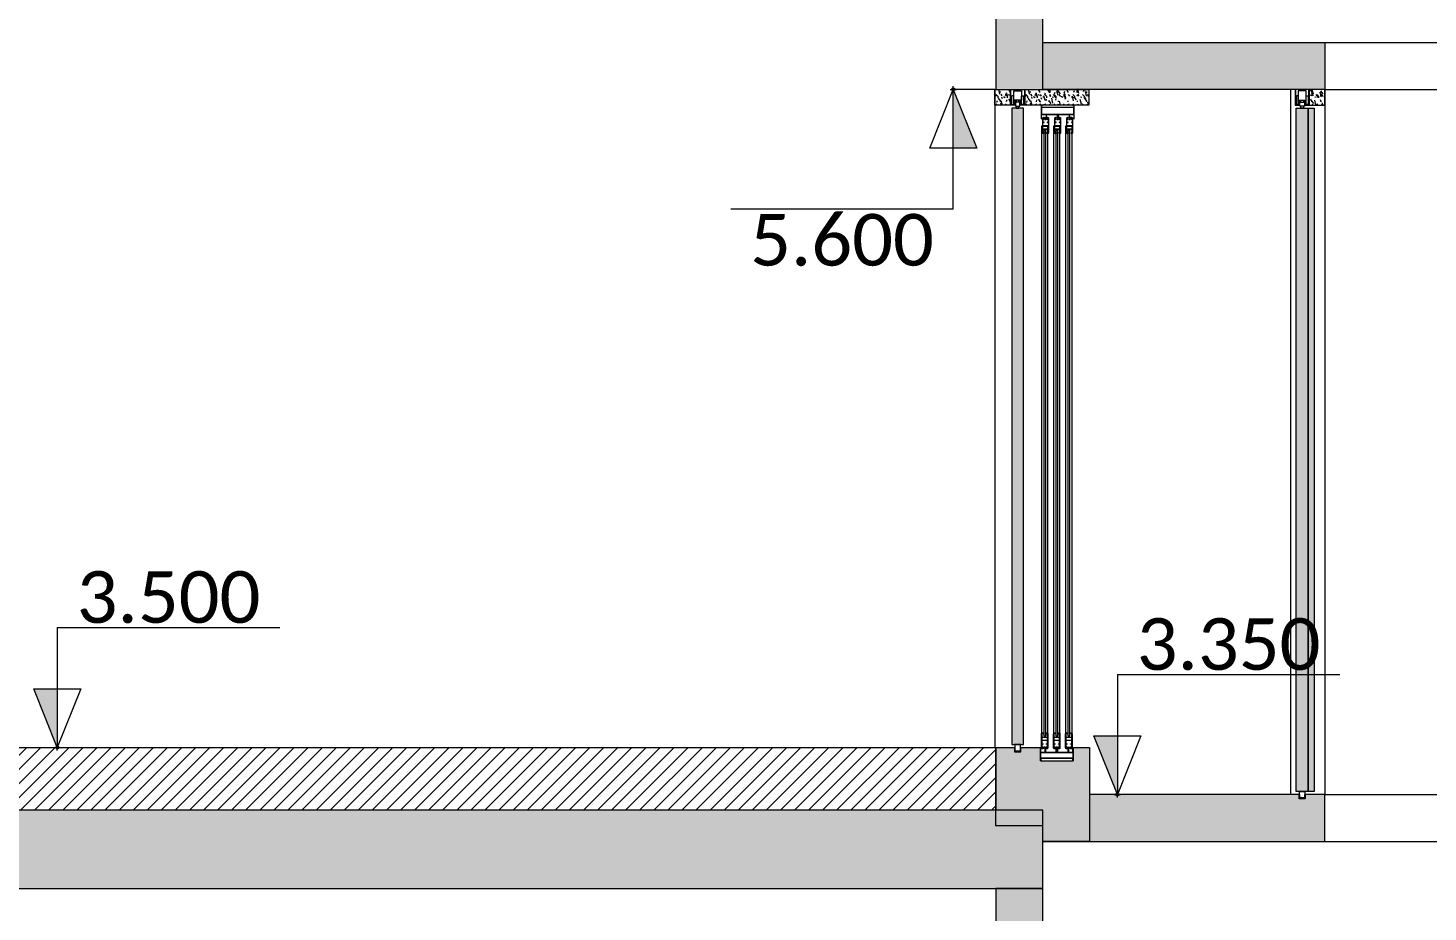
# Model space of a CAD drawing. Header units: metres. Extents: x -197 to 1099, y -24 to 14.
# Drawn here: x 133.778 to 138.246, y 2.975 to 5.796 of the extents above; entities that cross this region are included whole.
import ezdxf
from ezdxf.enums import TextEntityAlignment as Align

# ---------------------------------------------------------------- set-up
doc = ezdxf.new("R2010")
doc.units = ezdxf.units.M
doc.header["$LTSCALE"] = 0.001
doc.header["$PDMODE"] = 34
doc.header["$PDSIZE"] = 0.01
doc.linetypes.add('HIDDENX2', pattern=[19.05, 12.7, -6.35])
doc.layers.get('0').update_dxf_attribs({"lineweight": 13, "true_color": 0x000000})
for name, color, linetype, lineweight, true_color in [('Jach-Anotaciones-CalidaddeLínea  0.13', 7, 'Continuous', 13, 0x000000), ('Jach-Anotaciones-CalidaddeLínea 0.05', 7, 'Continuous', 5, 0x000000), ('Jach-Anotaciones-CalidaddeLínea 0.09', 7, 'Continuous', 9, 0x000000), ('Jach-Anotaciones-Hatch-Lum100%', 7, 'Continuous', 13, 0x000000), ('Jach-Anotaciones-Hatch-Lum50%', 9, 'Continuous', 13, 0x808080), ('Jach-Anotaciones-LineasDetalle0.09mm', 7, 'Continuous', 15, 0x000000), ('Jach-Anotaciones-LineasDetalle0.15mm', 7, 'Continuous', 15, 0x000000), ('Jach-Anotaciones-LineasDetalle0.18mm', 7, 'Continuous', 18, 0x000000), ('JACH-Anotaciones-Textos-Lum75% @ 0.075', 7, 'Continuous', 13, 0x404040), ('JACH-Arq-Lineas-Proyeccion Niveles cortes', 9, 'HIDDENX2', 13, 0x808080)]:
    doc.layers.add(name, color=color, linetype=linetype, lineweight=lineweight, true_color=true_color)
doc.styles.add('02a-Calibri-JACH(1.8mm)', font='calibri.ttf', dxfattribs={"height": 2.2})
pattern_1 = [(0, (169.421, 45.032), (0, 6.985), [5.08, -1.905]), (90, (169.421, 45.032), (-6.985, 4e-16), [5.08, -1.905])]

# ---------------------------------------------------------------- blocks, each defined once
blk = doc.blocks.new('*U680')
at = {"lineweight": 0, "ltscale": 100}
h = blk.add_hatch(dxfattribs=at)
h.set_pattern_fill('ANGLE', color=256)
h.set_pattern_definition(pattern_1)
h.paths.add_polyline_path([(0, 2.5), (0, 0), (1, 2.5)])
h = blk.add_hatch(color=256, dxfattribs=at)
h.dxf.hatch_style = 1
h.paths.add_polyline_path([(0, 2.5), (0, 0), (1, 2.5)])
for points in [[(0, 5.099), (-9.466, 5.099)], [(0, 5.099), (0, 1.25)]]:
    blk.add_lwpolyline(points, dxfattribs=at)
for points in [[(0, 0), (1, 2.5), (-1, 2.5)], [(0, 2.5), (0, 0), (1, 2.5)]]:
    blk.add_lwpolyline(points, close=True, dxfattribs=at)
blk.add_point((0, 0), dxfattribs=at)
at = {"lineweight": 0, "ltscale": 100, "style": '02a-Calibri-JACH(1.8mm)'}
blk.add_attdef('ALT', text='', height=2.2, dxfattribs=at).set_placement((-4.733, 6.401), align=Align.MIDDLE_CENTER)
blk = doc.blocks.new('*U565')
at = {"lineweight": 0, "ltscale": 100}
h = blk.add_hatch(dxfattribs=at)
h.set_pattern_fill('ANGLE', color=256)
h.set_pattern_definition(pattern_1)
h.paths.add_polyline_path([(0, 2.5), (0, 0), (1, 2.5)])
h = blk.add_hatch(color=256, dxfattribs=at)
h.dxf.hatch_style = 1
h.paths.add_polyline_path([(0, 2.5), (0, 0), (1, 2.5)])
for points in [[(0, 5.099), (-9.466, 5.099)], [(0, 5.099), (0, 1.25)]]:
    blk.add_lwpolyline(points, dxfattribs=at)
for points in [[(0, 0), (1, 2.5), (-1, 2.5)], [(0, 2.5), (0, 0), (1, 2.5)]]:
    blk.add_lwpolyline(points, close=True, dxfattribs=at)
blk.add_point((0, 0), dxfattribs=at)
at = {"lineweight": 0, "ltscale": 100, "style": '02a-Calibri-JACH(1.8mm)'}
blk.add_attdef('ALT', text='', height=2.2, dxfattribs=at).set_placement((-4.733, 6.401), align=Align.MIDDLE_CENTER)
blk = doc.blocks.new('*U574')
at = {"lineweight": 0, "ltscale": 100}
h = blk.add_hatch(dxfattribs=at)
h.set_pattern_fill('ANGLE', color=256)
h.set_pattern_definition(pattern_1)
h.paths.add_polyline_path([(0, 2.5), (0, 0), (1, 2.5)])
h = blk.add_hatch(color=256, dxfattribs=at)
h.dxf.hatch_style = 1
h.paths.add_polyline_path([(0, 2.5), (0, 0), (1, 2.5)])
for points in [[(0, 5.099), (-9.466, 5.099)], [(0, 5.099), (0, 1.25)]]:
    blk.add_lwpolyline(points, dxfattribs=at)
for points in [[(0, 0), (1, 2.5), (-1, 2.5)], [(0, 2.5), (0, 0), (1, 2.5)]]:
    blk.add_lwpolyline(points, close=True, dxfattribs=at)
blk.add_point((0, 0), dxfattribs=at)
at = {"lineweight": 0, "ltscale": 100, "style": '02a-Calibri-JACH(1.8mm)'}
blk.add_attdef('ALT', text='', height=2.2, dxfattribs=at).set_placement((-4.733, 6.401), align=Align.MIDDLE_CENTER)

msp = doc.modelspace()

# ---------------------------------------------------------------- hatches: boundary and pattern name
at = {"layer": 'Jach-Anotaciones-Hatch-Lum100%', "ltscale": 100}
h = msp.add_hatch(color=256, dxfattribs=at)
h.dxf.hatch_style = 1
h.paths.add_polyline_path([(136.86665, 6.45245), (136.86665, 5.6), (137.01665, 5.6), (137.01665, 6.41404)])
h = msp.add_hatch(color=256, dxfattribs=at)
h.dxf.hatch_style = 1
h.paths.add_polyline_path([(137.91665, 5.6), (137.01665, 5.6), (137.01665, 5.75), (137.91665, 5.75)])
h = msp.add_hatch(color=256, dxfattribs=at)
h.dxf.hatch_style = 1
h.paths.add_polyline_path([(136.86665, 3.5), (136.92615, 3.5), (136.92615, 3.486), (136.94615, 3.486), (136.94615, 3.5), (137.00865, 3.5), (137.00865, 3.45766), (137.11365, 3.45766), (137.11365, 3.5), (137.16565, 3.5), (137.16565, 3.35), (137.16565, 3.2), (137.01665, 3.2), (137.01665, 3.25), (136.86665, 3.25)])
h = msp.add_hatch(color=256, dxfattribs=at)
h.dxf.hatch_style = 1
h.paths.add_polyline_path([(137.16565, 3.35), (137.16565, 3.2), (137.91665, 3.2), (137.91665, 3.35), (137.85414, 3.35), (137.85414, 3.336), (137.83414, 3.336), (137.83414, 3.35)])
h = msp.add_hatch(color=256, dxfattribs=at)
h.dxf.hatch_style = 1
h.paths.add_polyline_path([(129.86665, 3.05), (137.01665, 3.05), (137.01665, 3.3), (129.86665, 3.3)])
h = msp.add_hatch(color=256, dxfattribs=at)
h.dxf.hatch_style = 1
h.paths.add_polyline_path([(137.01665, 3.05), (136.86665, 3.05), (136.86665, 2.45), (137.01665, 2.45)])
at = {"layer": 'Jach-Anotaciones-Hatch-Lum50%', "ltscale": 100}
h = msp.add_hatch(dxfattribs=at)
h.set_pattern_fill('PATRON00011', color=256, scale=0.03, pattern_type=2)
h.set_pattern_definition([(333.4349, (126.151811, 66.086254), (-0.0299999747, 0.0300000393), [0.00402492, -0.06305712]), (284.5742, (126.1554109, 66.0844541), (-0.20999978675, 0.8100000662596), [0.01549872, -1.53437226]), (252.4744, (126.1593109, 66.0994541), (-0.15000024805, -0.47999990738), [0.00597747, -0.5917683]), (315, (126.15751, 66.093754), (0.030000009, -7e-18), [0.00763674, -0.03478965]), (270, (126.16291, 66.088354), (0.03, -0.03), [0.0057, -0.0243]), (309.0939, (126.1629109, 66.0826541), (0.27000024094, -0.329999817302), [0.01236933, -0.60609654]), (270, (126.17071, 66.073054), (0.03, -0.03), [0.0036, -0.0264]), (287.5256, (126.1707109, 66.0994541), (-0.15000024805, 0.47999990738), [0.00597747, -0.5917683]), (303.6901, (126.172511, 66.093754), (-0.03000004, 0.0599999867), [0.00648999, -0.10167654]), (339.7751, (126.1761109, 66.0883541), (0.32999991793, -0.120000250068), [0.00607455, -0.60137916])])
h.paths.add_polyline_path([(136.86365, 5.6), (136.91365, 5.6), (136.91365, 5.55), (136.86365, 5.55)])
h = msp.add_hatch(dxfattribs=at)
h.set_pattern_fill('PATRON00011', color=256, scale=0.03, pattern_type=2)
h.set_pattern_definition([(333.4349, (126.24681, 66.086254), (-0.0299999747, 0.0300000393), [0.00402492, -0.06305712]), (284.5742, (126.2504104, 66.084454), (-0.20999978675, 0.8100000662596), [0.01549872, -1.53437226]), (252.4744, (126.2543104, 66.099454), (-0.15000024805, -0.47999990738), [0.00597747, -0.5917683]), (315, (126.25251, 66.093754), (0.030000009, -7e-18), [0.00763674, -0.03478965]), (270, (126.25791, 66.088354), (0.03, -0.03), [0.0057, -0.0243]), (309.0939, (126.2579104, 66.082654), (0.27000024094, -0.329999817302), [0.01236933, -0.60609654]), (270, (126.26571, 66.073054), (0.03, -0.03), [0.0036, -0.0264]), (287.5256, (126.2657104, 66.099454), (-0.15000024805, 0.47999990738), [0.00597747, -0.5917683]), (303.6901, (126.26751, 66.093754), (-0.03000004, 0.0599999867), [0.00648999, -0.10167654]), (339.7751, (126.2711104, 66.088354), (0.32999991793, -0.120000250068), [0.00607455, -0.60137916])])
h.paths.add_polyline_path([(136.95865, 5.6), (137.16365, 5.6), (137.16365, 5.55), (136.95865, 5.55)])
h = msp.add_hatch(dxfattribs=at)
h.set_pattern_fill('PATRON00011', color=256, scale=0.03, pattern_type=2)
h.set_pattern_definition([(333.4349, (126.904811, 66.086254), (-0.0299999747, 0.0300000393), [0.00402492, -0.06305712]), (284.5742, (126.9084109, 66.0844541), (-0.20999978675, 0.8100000662596), [0.01549872, -1.53437226]), (252.4744, (126.9123109, 66.0994541), (-0.15000024805, -0.47999990738), [0.00597747, -0.5917683]), (315, (126.91051, 66.093754), (0.030000009, -7e-18), [0.00763674, -0.03478965]), (270, (126.91591, 66.088354), (0.03, -0.03), [0.0057, -0.0243]), (309.0939, (126.9159109, 66.0826541), (0.27000024094, -0.329999817302), [0.01236933, -0.60609654]), (270, (126.92371, 66.073054), (0.03, -0.03), [0.0036, -0.0264]), (287.5256, (126.9237109, 66.0994541), (-0.15000024805, 0.47999990738), [0.00597747, -0.5917683]), (303.6901, (126.925511, 66.093754), (-0.03000004, 0.0599999867), [0.00648999, -0.10167654]), (339.7751, (126.9291109, 66.0883541), (0.32999991793, -0.120000250068), [0.00607455, -0.60137916])])
h.paths.add_polyline_path([(137.91665, 5.6), (137.86665, 5.6), (137.86665, 5.55), (137.91665, 5.55)])
for points in [[(136.95515, 5.54), (136.91715, 5.54), (136.91715, 3.51), (136.95515, 3.51)], [(137.82514, 5.54), (137.86314, 5.54), (137.86314, 3.36), (137.82514, 3.36)]]:
    msp.add_hatch(color=256, dxfattribs=at).paths.add_polyline_path(points)
h = msp.add_hatch(dxfattribs=at)
h.set_pattern_fill('WOOD_01', color=256, scale=0.1, angle=90, pattern_type=2)
h.set_pattern_definition([(90, (-313.8652, 0.071), (-0.1, 6e-18), [0.02, -0.08]), (98.9726, (-313.8112015, 0.072), (-0.09999976256, 0.60000000294), [0.0192354, -1.9043029]), (95.7105, (-313.817201, 0.071), (-0.09999855072, 0.90000001738), [0.0200998, -0.9848876]), (74.5779, (-313.8472015, 0.071), (0.299998733882, 1.099999951945), [0.0300832, -2.9782377]), (83.6599, (-313.880201, 0.073), (-2.043e-07, 0.1000000316), [0.0181108, -0.8874276]), (75.0686, (-313.8232015, 0.076), (0.09999983694, 0.39999999916), [0.0155242, -1.5368932]), (78.6901, (-313.881201, 0.041), (-3.71e-08, 0.10000002915), [0.0407922, -0.4691097]), (95.7105, (-313.802201, 0.072), (-0.09999855072, 0.90000001738), [0.0100499, -0.9949375]), (90, (-313.8442, 0.071), (-0.1, 6e-18), [0.01, -0.09]), (90, (-313.8562, 0.051), (-0.1, 6e-18), [0.03, -0.07]), (101.3099, (-313.871201, 0.071), (-0.0999997436, 0.3999999772), [0.010198, -0.4997039]), (92.7263, (-313.8342015, 0.061), (-0.099999601773, 2.000000029497), [0.0210238, -2.0813558]), (82.4054, (-313.8312015, 0.066), (0.099999368355, 0.7999999858), [0.0151327, -1.4981417]), (90, (-313.7932, 0.061), (-0.1, 6e-18), [0.02, -0.08]), (88.8309, (-313.7882015, 0.051), (-7.6802e-08, 0.100000018324), [0.0490102, -4.85201]), (90, (-313.8632, 0.051), (-0.1, 6e-18), [0.01, -0.09]), (90, (-313.8712, 0.061), (-0.1, 6e-18), [0.01, -0.09]), (90, (-313.8802, 0.016), (-0.1, 6e-18), [0.015, -0.085]), (80.5377, (-313.885201, 0.043), (-3.876e-08, 0.1000000077), [0.0304138, -0.5778624]), (90, (-313.8852, 0.011), (-0.1, 6e-18), [0.02, -0.08]), (90, (-313.7952, 0), (-0.1, 6e-18), [0.011, -0.089]), (90, (-313.8002, 0.051), (-0.1, 6e-18), [0.01, -0.09]), (90, (-313.8032, 0), (-0.1, 6e-18), [0.021, -0.079]), (95.4403, (-313.8092015, 0.051), (-0.099999478357, 0.999999970115), [0.021095, -2.0884072]), (90, (-313.8172, 0.052), (-0.1, 6e-18), [0.019, -0.081]), (90, (-313.8192, 0), (-0.1, 6e-18), [0.011, -0.089]), (88.8309, (-313.8352015, 0.012), (-7.6802e-08, 0.100000018324), [0.0490102, -4.85201]), (90, (-313.8442, 0.021), (-0.1, 6e-18), [0.01, -0.09]), (90, (-313.8472, 0.011), (-0.1, 6e-18), [0.01, -0.09]), (90, (-313.8472, 0.051), (-0.1, 6e-18), [0.02, -0.08]), (90, (-313.8492, 0.031), (-0.1, 6e-18), [0.01, -0.09]), (90, (-313.8612, 0.011), (-0.1, 6e-18), [0.02, -0.08]), (109.6538, (-313.8192015, 0.038), (-0.39999945747, 1.10000002521), [0.0148661, -1.4717406]), (101.3099, (-313.847201, 0.021), (-0.0999997436, 0.3999999772), [0.010198, -0.4997039]), (101.3099, (-313.842201, 0.061), (-0.0999997436, 0.3999999772), [0.010198, -0.4997039]), (95.7105, (-313.880201, 0.031), (-0.09999855072, 0.90000001738), [0.0100499, -0.9949375]), (79.6952, (-313.8872015, 0), (0.09999946967, 0.5999999977), [0.0111803, -1.1068535]), (78.6901, (-313.795201, 0.011), (-3.71e-08, 0.10000002915), [0.010198, -0.4997039]), (180, (-313.7932, 0.021), (-1e-17, -0.1), [0, -0.1]), (76.6076, (-313.8492015, 0), (0.3999969533, 1.700000022497), [0.021587, -2.1371154]), (101.3099, (-313.863201, 0.061), (-0.0999997436, 0.3999999772), [0.010198, -0.4997039]), (100.3048, (-313.8002015, 0.061), (-0.09999960443, 0.4999999788), [0.0111803, -1.1068535]), (78.6901, (-313.844201, 0.031), (-3.71e-08, 0.10000002915), [0.010198, -0.4997039]), (78.6901, (-313.849201, 0.041), (-3.71e-08, 0.10000002915), [0.010198, -0.4997039]), (71.5651, (-313.8392, 0), (-1.168e-07, 0.0999999791), [0.0126491, -0.3035786]), (75.9638, (-313.873201, 0.011), (-1.244e-07, 0.0999999606), [0.0412311, -0.3710794]), (73.3008, (-313.8802015, 0.031), (0.1999993732, 0.69999999577), [0.0313209, -1.0127095]), (90, (-313.8852, 0.031), (-0.1, 6e-18), [0.012, -0.088]), (75.9638, (-313.803201, 0.021), (-1.244e-07, 0.0999999606), [0.0412311, -0.3710794]), (75.9638, (-313.810201, 0.011), (-1.244e-07, 0.0999999606), [0.0412311, -0.3710794]), (75.9638, (-313.819201, 0.011), (-1.244e-07, 0.0999999606), [0.0412311, -0.3710794]), (79.6952, (-313.8632015, 0), (0.09999946967, 0.5999999977), [0.0111803, -1.1068535]), (75.9638, (-313.861201, 0.031), (-1.244e-07, 0.0999999606), [0.0206155, -0.391695]), (79.6952, (-313.8312015, 0), (0.09999946967, 0.5999999977), [0.0111803, -1.1068535]), (87.6141, (-313.8242015, 0.052), (-1.2264e-07, 0.099999994592), [0.0240208, -2.3780615]), (79.6952, (-313.8422015, 0.041), (0.09999946967, 0.5999999977), [0.0111803, -1.1068535]), (102.5288, (-313.840201, 0.052), (-0.09999993037, 0.40000004785), [0.0092195, -0.9127349]), (79.5626, (-313.8262015, 0), (0.199998534352, 1.099999968247), [0.0386394, -3.8252955]), (81.8699, (-313.819201, 0.038), (2.418e-08, 0.0999999461), [0.0141421, -0.6929646]), (94.7636, (-313.8292015, 0.011), (-0.09999914496, 1.09999999498), [0.0240832, -1.1800762]), (90, (-313.8312, 0.035), (-0.1, 6e-18), [0.031, -0.069]), (74.7449, (-313.8762015, 0), (0.09999983214, 0.39999997121), [0.0114018, -1.1287736]), (80.5377, (-313.793201, 0.021), (-3.876e-08, 0.1000000077), [0.0304138, -0.5778624]), (70.0169, (-313.8142015, 0), (0.09999993244, 0.29999998804), [0.0117047, -1.1587652]), (90, (-313.8732, 0.081), (-0.1, 6e-18), [0.005, -0.095]), (90, (-313.8292, 0.081), (-0.1, 6e-18), [0.01, -0.09]), (101.3099, (-313.793201, 0.081), (-0.0999997436, 0.3999999772), [0.010198, -0.4997039]), (90, (-313.8032, 0.082), (-0.1, 6e-18), [0.018, -0.082]), (73.3008, (-313.8562015, 0.081), (0.1999993732, 0.69999999577), [0.0104403, -1.0335901]), (78.0207, (-313.8352015, 0.082), (0.400109770803, 1.899999961126), [0.0184007, -3.3550644]), (180, (-313.7932, 0.081), (-1e-17, -0.1), [0, -0.1]), (90, (-313.7952, 0.091), (-0.1, 6e-18), [0.009, -0.091]), (90, (-313.8142, 0.091), (-0.1, 6e-18), [0.009, -0.091]), (90, (-313.8192, 0.091), (-0.1, 6e-18), [0.009, -0.091]), (66.0376, (-313.853201, 0.091), (0.29999866517, 0.70000000274), [0.0098489, -0.9750362]), (78.5163, (-313.8652015, 0.091), (0.1000155470607, 0.499999998387), [0.0091838, -6.5215525]), (71.5651, (-313.8292, 0.091), (-1.168e-07, 0.0999999791), [0.0094868, -0.3067408]), (77.4712, (-313.878201, 0.091), (0.0999999603, 0.50000003204), [0.0092195, -0.9127349])])
h.paths.add_polyline_path([(137.86314, 5.54), (137.88214, 5.54), (137.88214, 3.36), (137.86314, 3.36)])
h = msp.add_hatch(dxfattribs=at)
h.set_pattern_fill('ANSI31', color=256, scale=0.01)
h.set_pattern_definition([(45, (-160.011958, 0), (-0.0224506403, 0.0224506403), [])])
h.paths.add_polyline_path([(130.01665, 3.5), (136.86665, 3.5), (136.86665, 3.3), (130.01665, 3.3)])

# ---------------------------------------------------------------- linework, layer by layer
at = {"ltscale": 100}
msp.add_lwpolyline([(137.91665, 5.6), (137.01665, 5.6), (137.01665, 5.75), (137.91665, 5.75)], close=True, dxfattribs=at)
at = {"layer": 'Jach-Anotaciones-CalidaddeLínea  0.13', "ltscale": 100}
for points in [[(136.86665, 6.45245), (136.86665, 5.6), (137.01665, 5.6), (137.01665, 6.41404)], [(130.01665, 3.5), (136.86665, 3.5), (136.86665, 3.3), (130.01665, 3.3)], [(136.86665, 3.5), (136.92615, 3.5), (136.92615, 3.486), (136.94615, 3.486), (136.94615, 3.5), (137.00865, 3.5), (137.00865, 3.45766), (137.11365, 3.45766), (137.11365, 3.5), (137.16565, 3.5), (137.16565, 3.35), (137.16565, 3.2), (137.01665, 3.2), (137.01665, 3.25), (136.86665, 3.25)], [(137.16565, 3.35), (137.16565, 3.2), (137.91665, 3.2), (137.91665, 3.35), (137.85414, 3.35), (137.85414, 3.336), (137.83414, 3.336), (137.83414, 3.35)], [(129.86665, 3.05), (137.01665, 3.05), (137.01665, 3.3), (129.86665, 3.3)], [(137.01665, 3.05), (136.86665, 3.05), (136.86665, 2.45), (137.01665, 2.45)]]:
    msp.add_lwpolyline(points, close=True, dxfattribs=at)
for points in [[(136.86365, 5.6), (136.86365, 3.5)], [(137.91665, 5.6), (137.91665, 3.35)]]:
    msp.add_lwpolyline(points, dxfattribs=at)
at = {"layer": 'Jach-Anotaciones-CalidaddeLínea 0.05', "ltscale": 100}
msp.add_lwpolyline([(137.86314, 5.54), (137.88214, 5.54), (137.88214, 3.36), (137.86314, 3.36)], close=True, dxfattribs=at)
at = {"layer": 'Jach-Anotaciones-CalidaddeLínea 0.09', "ltscale": 100}
msp.add_lwpolyline([(137.80665, 5.6), (137.80665, 3.35)], dxfattribs=at)
at = {"layer": 'Jach-Anotaciones-Hatch-Lum50%', "ltscale": 100}
for points in [[(137.0329, 5.48256), (137.01258, 5.48256), (137.01258, 3.53334), (137.0329, 3.53334)], [(137.07131, 5.48256), (137.05099, 5.48256), (137.05099, 3.53334), (137.07131, 3.53334)], [(137.10971, 5.48256), (137.08939, 5.48256), (137.08939, 3.53334), (137.10971, 3.53334)]]:
    msp.add_lwpolyline(points, close=True, dxfattribs=at)
at = {"layer": 'Jach-Anotaciones-LineasDetalle0.09mm', "ltscale": 100}
for points in [[(136.86365, 5.6), (136.91365, 5.6), (136.91365, 5.55), (136.86365, 5.55)], [(136.92385, 5.57675), (136.92385, 5.59568), (136.94842, 5.59568), (136.94842, 5.5656), (136.92385, 5.5656)], [(136.95865, 5.6), (137.16365, 5.6), (137.16365, 5.55), (136.95865, 5.55)], [(137.85644, 5.57675), (137.85644, 5.59568), (137.83187, 5.59568), (137.83187, 5.5656), (137.85644, 5.5656)], [(137.91665, 5.6), (137.86665, 5.6), (137.86665, 5.55), (137.91665, 5.55)], [(136.92891, 5.5464), (136.9434, 5.5464), (136.9434, 5.55936), (136.92891, 5.55936)], [(137.82514, 5.54), (137.86314, 5.54), (137.86314, 3.36), (137.82514, 3.36)], [(137.85139, 5.5464), (137.8369, 5.5464), (137.8369, 5.55936), (137.85139, 5.55936)]]:
    msp.add_lwpolyline(points, close=True, dxfattribs=at)
for points in [[(136.92891, 5.56115), (136.92709, 5.56115), (136.92709, 5.55), (136.91365, 5.55), (136.91365, 5.6), (136.95865, 5.6), (136.95864, 5.55), (136.94521, 5.55), (136.94521, 5.56115), (136.9434, 5.56115)], [(136.92891, 5.56212), (136.92891, 5.56212), (136.92612, 5.56212), (136.92612, 5.56212), (136.92612, 5.55097), (136.91462, 5.55097), (136.91462, 5.59903), (136.95767, 5.59903), (136.95766, 5.55097), (136.94618, 5.55097), (136.94618, 5.56212), (136.9434, 5.56212)], [(137.85139, 5.56115), (137.8532, 5.56115), (137.8532, 5.55), (137.86665, 5.55), (137.86665, 5.6), (137.82165, 5.6), (137.82166, 5.55), (137.83508, 5.55), (137.83508, 5.56115), (137.8369, 5.56115)], [(137.85139, 5.56212), (137.85139, 5.56212), (137.85417, 5.56212), (137.85417, 5.56212), (137.85417, 5.55097), (137.86568, 5.55097), (137.86567, 5.59903), (137.82262, 5.59903), (137.82263, 5.55097), (137.83411, 5.55097), (137.83411, 5.56212), (137.8369, 5.56212)], [(136.94053, 5.55936), (136.94053, 5.56558), (136.93177, 5.56558), (136.93177, 5.55936)], [(136.93177, 5.5464), (136.93177, 5.54), (136.94053, 5.54), (136.94053, 5.5464)], [(137.83977, 5.55936), (137.83977, 5.56558), (137.84852, 5.56558), (137.84852, 5.55936)], [(137.84852, 5.5464), (137.84852, 5.54), (137.83977, 5.54), (137.83977, 5.5464)]]:
    msp.add_lwpolyline(points, dxfattribs=at)
for points in [[(136.91967, 5.55167), (136.92106, 5.55167, 0.4142136), (136.92385, 5.55446), (136.92385, 5.57675, 0.4142136), (136.92106, 5.57953), (136.91967, 5.57953, 0.4142136), (136.91689, 5.57675), (136.91689, 5.55446, 0.4142136)], [(136.91967, 5.55167), (136.92106, 5.55167, 0.4142136), (136.92385, 5.55446), (136.92385, 5.57675, 0.4142136), (136.92106, 5.57953), (136.91967, 5.57953, 0.4142136), (136.91689, 5.57675), (136.91689, 5.55446, 0.4142136)], [(136.9526, 5.55167), (136.95121, 5.55167, -0.4142136), (136.94842, 5.55446), (136.94842, 5.57675, -0.4142136), (136.95121, 5.57953), (136.9526, 5.57953, -0.4142136), (136.95539, 5.57675), (136.95539, 5.55446, -0.4142136)], [(137.82769, 5.55167), (137.82908, 5.55167, 0.4142136), (137.83187, 5.55446), (137.83187, 5.57675, 0.4142136), (137.82908, 5.57953), (137.82769, 5.57953, 0.4142136), (137.82491, 5.57675), (137.82491, 5.55446, 0.4142136)], [(137.86062, 5.55167), (137.85923, 5.55167, -0.4142136), (137.85644, 5.55446), (137.85644, 5.57675, -0.4142136), (137.85923, 5.57953), (137.86062, 5.57953, -0.4142136), (137.86341, 5.57675), (137.86341, 5.55446, -0.4142136)], [(137.86062, 5.55167), (137.85923, 5.55167, -0.4142136), (137.85644, 5.55446), (137.85644, 5.57675, -0.4142136), (137.85923, 5.57953), (137.86062, 5.57953, -0.4142136), (137.86341, 5.57675), (137.86341, 5.55446, -0.4142136)]]:
    msp.add_lwpolyline(points, format="xyb", close=True, dxfattribs=at)
at = {"layer": 'Jach-Anotaciones-LineasDetalle0.15mm', "ltscale": 100}
for points in [[(137.06415, 5.54257), (137.0126, 5.54257), (137.0126, 5.54704), (137.01301, 5.54704, 0.2763828), (137.01483, 5.54813, 0.829157), (137.01399, 5.54858, -0.2763828), (137.01301, 5.54799), (137.0126, 5.54799), (137.0126, 5.55), (137.01165, 5.55), (137.01165, 5.5055), (137.0126, 5.5055), (137.0126, 5.52002), (137.02694, 5.52002), (137.02694, 5.5055, -1), (137.02454, 5.5055), (137.02454, 5.51133), (137.02359, 5.51133), (137.02359, 5.5055, 1), (137.0279, 5.5055), (137.0279, 5.52002), (137.06199, 5.52002), (137.06199, 5.5055, 0.4142136), (137.06415, 5.50334, 0.4142136), (137.0663, 5.5055), (137.0663, 5.52002), (137.1004, 5.52002), (137.1004, 5.5055, 1), (137.10471, 5.5055), (137.10471, 5.51133), (137.10375, 5.51133), (137.10375, 5.5055, -1), (137.10135, 5.5055), (137.10135, 5.52002), (137.11569, 5.52002), (137.11569, 5.5055), (137.11665, 5.5055), (137.11665, 5.55), (137.11569, 5.55), (137.11569, 5.54799), (137.11529, 5.54799, -0.2763828), (137.11431, 5.54858, 0.829157), (137.11347, 5.54813, 0.2763828), (137.11529, 5.54704), (137.11569, 5.54704), (137.11569, 5.54257)], [(137.06415, 5.52002), (137.06535, 5.52002), (137.06535, 5.5055, -0.4142136), (137.06415, 5.5043, -0.4142136), (137.06295, 5.5055), (137.06295, 5.52002)], [(137.06115, 3.46509), (137.0096, 3.46509), (137.0096, 3.46062), (137.01001, 3.46062, -0.2763828), (137.01183, 3.45953, -0.829157), (137.01099, 3.45908, 0.2763828), (137.01001, 3.45966), (137.0096, 3.45966), (137.0096, 3.45766), (137.00865, 3.45766), (137.00865, 3.5), (137.0096, 3.5), (137.0096, 3.48479), (137.02394, 3.48479), (137.02394, 3.5, 1), (137.02154, 3.5), (137.02154, 3.49805), (137.02059, 3.49805), (137.02059, 3.5, -1), (137.0249, 3.5), (137.0249, 3.48479), (137.05899, 3.48479), (137.05899, 3.5, -0.4142136), (137.06115, 3.50216, -0.4142136), (137.0633, 3.5), (137.0633, 3.48479), (137.0974, 3.48479), (137.0974, 3.5, -1), (137.10171, 3.5), (137.10171, 3.49805), (137.10075, 3.49805), (137.10075, 3.5, 1), (137.09835, 3.5), (137.09835, 3.48479), (137.11269, 3.48479), (137.11269, 3.5), (137.11365, 3.5), (137.11365, 3.45766), (137.11269, 3.45766), (137.11269, 3.45966), (137.11229, 3.45966, 0.2763828), (137.11131, 3.45908, -0.829157), (137.11047, 3.45953, -0.2763828), (137.11229, 3.46062), (137.11269, 3.46062), (137.11269, 3.46509)], [(137.06115, 3.48479), (137.06235, 3.48479), (137.06235, 3.5, 0.4142136), (137.06115, 3.5012, 0.4142136), (137.05995, 3.5), (137.05995, 3.48479)]]:
    msp.add_lwpolyline(points, format="xyb", close=True, dxfattribs=at)
for points in [[(137.0663, 5.52098), (137.11569, 5.52098), (137.11569, 5.54161), (137.06415, 5.54161), (137.0126, 5.54161), (137.0126, 5.52098)], [(136.92615, 3.509), (136.94615, 3.509), (136.94615, 3.51), (136.92615, 3.51)], [(136.94515, 3.5), (136.94515, 3.487), (136.92715, 3.487), (136.92715, 3.5), (136.92615, 3.5), (136.92615, 3.486), (136.94615, 3.486), (136.94615, 3.5)], [(136.92715, 3.48884), (136.94515, 3.48884), (136.94515, 3.509), (136.92715, 3.509)], [(137.0633, 3.48383), (137.11269, 3.48383), (137.11269, 3.46604), (137.06115, 3.46604), (137.0096, 3.46604), (137.0096, 3.48383)], [(137.85414, 3.359), (137.83414, 3.359), (137.83414, 3.36), (137.85414, 3.36)], [(137.85314, 3.33884), (137.83514, 3.33884), (137.83514, 3.359), (137.85314, 3.359)], [(137.83514, 3.35), (137.83514, 3.337), (137.85314, 3.337), (137.85314, 3.35), (137.85414, 3.35), (137.85414, 3.336), (137.83414, 3.336), (137.83414, 3.35)]]:
    msp.add_lwpolyline(points, close=True, dxfattribs=at)
at = {"layer": 'Jach-Anotaciones-LineasDetalle0.18mm', "ltscale": 100}
msp.add_lwpolyline([(136.95515, 5.54), (136.91715, 5.54), (136.91715, 3.51), (136.95515, 3.51)], close=True, dxfattribs=at)
at = {"layer": 'JACH-Arq-Lineas-Proyeccion Niveles cortes', "ltscale": 100}
for points in [[(137.91665, 5.75), (141.6895, 5.75)], [(136.86365, 5.6), (136.73078, 5.6)], [(137.91665, 5.6), (141.6895, 5.6)], [(137.91665, 3.35), (141.6895, 3.35)], [(137.01665, 3.2), (141.6895, 3.2)]]:
    msp.add_lwpolyline(points, dxfattribs=at)

# ---------------------------------------------------------------- block references
at = {"layer": 'JACH-Anotaciones-Textos-Lum75% @ 0.075', "ltscale": 100}
ref = msp.add_blockref('*U574', (136.73078, 5.6), dxfattribs=dict(at, xscale=-0.075, yscale=0.075, zscale=0.075, rotation=180))
ref.add_attrib('ALT', '5.600', dxfattribs={"layer": '0', "lineweight": 0, "ltscale": 100, "height": 0.165, "style": '02a-Calibri-JACH(1.8mm)'}).set_placement((136.37582, 5.11994), align=Align.MIDDLE_CENTER)
ref = msp.add_blockref('*U565', (133.87189, 3.5), dxfattribs=dict(at, xscale=-0.075, yscale=0.075, zscale=0.075))
ref.add_attrib('ALT', '3.500', dxfattribs={"layer": '0', "lineweight": 0, "ltscale": 100, "height": 0.165, "style": '02a-Calibri-JACH(1.8mm)'}).set_placement((134.22685, 3.98006), align=Align.MIDDLE_CENTER)
ref = msp.add_blockref('*U680', (137.25444, 3.35), dxfattribs=dict(at, xscale=-0.075, yscale=0.075, zscale=0.075))
ref.add_attrib('ALT', '3.350', dxfattribs={"layer": '0', "lineweight": 0, "ltscale": 100, "height": 0.165, "style": '02a-Calibri-JACH(1.8mm)'}).set_placement((137.6094, 3.83006), align=Align.MIDDLE_CENTER)

# ---------------------------------------------------------------- next in the draw order: wipeouts: each hides what was drawn before it
at = {"ltscale": 100}
for points in [[(137.02579, 5.4681), (137.01969, 5.4681), (137.01969, 3.53672), (137.02579, 3.53672)], [(137.0642, 5.4681), (137.0581, 5.4681), (137.0581, 3.53672), (137.0642, 3.53672)], [(137.1026, 5.4681), (137.0965, 5.4681), (137.0965, 3.53672), (137.1026, 3.53672)]]:
    msp.add_wipeout(points, dxfattribs=at).dxf.layer = 'Jach-Anotaciones-Hatch-Lum50%'

# ---------------------------------------------------------------- next in the draw order: linework, layer by layer
at = {"layer": 'Jach-Anotaciones-LineasDetalle0.15mm', "ltscale": 100}
for points in [[(137.0166, 5.48358), (137.0166, 5.4942), (137.02073, 5.4942), (137.02073, 5.49521), (137.0166, 5.49521), (137.0166, 5.50631, -0.3728247), (137.01863, 5.50866), (137.01863, 5.50334), (137.01965, 5.50334), (137.02081, 5.50334), (137.02081, 5.50488, 1), (137.02014, 5.50488), (137.02014, 5.50402), (137.01965, 5.50402), (137.01965, 5.50902), (137.02014, 5.50902), (137.02014, 5.50816, 1), (137.02081, 5.50816), (137.02081, 5.5097), (137.01897, 5.5097), (137.01897, 5.5097, 0.4142136), (137.01558, 5.50631), (137.01558, 5.46228, 0.4142136), (137.01897, 5.45889), (137.02168, 5.45889), (137.02168, 5.46228), (137.02066, 5.46228), (137.02066, 5.45991), (137.01897, 5.45991, -0.4142136), (137.0166, 5.46228), (137.0166, 5.47216), (137.03489, 5.47216), (137.03489, 5.46228, -0.4142136), (137.03252, 5.45991), (137.03082, 5.45991), (137.03082, 5.46228), (137.02981, 5.46228), (137.02981, 5.45889), (137.03252, 5.45889, 0.4142136), (137.0359, 5.46228), (137.0359, 5.50631, 0.4142136), (137.03252, 5.5097), (137.03252, 5.5097), (137.03067, 5.5097), (137.03067, 5.50816, 1), (137.03135, 5.50816), (137.03135, 5.50902), (137.03184, 5.50902), (137.03184, 5.50402), (137.03135, 5.50402), (137.03135, 5.50488, 1), (137.03067, 5.50488), (137.03067, 5.50334), (137.03184, 5.50334), (137.03286, 5.50334), (137.03286, 5.50866, -0.3728247), (137.03489, 5.50631), (137.03489, 5.49521), (137.03075, 5.49521), (137.03075, 5.4942), (137.03489, 5.4942), (137.03489, 5.48358)], [(137.055, 5.48358), (137.055, 5.4942), (137.05914, 5.4942), (137.05914, 5.49521), (137.055, 5.49521), (137.055, 5.50631, -0.3728247), (137.05703, 5.50866), (137.05703, 5.50334), (137.05805, 5.50334), (137.05922, 5.50334), (137.05922, 5.50488, 1), (137.05854, 5.50488), (137.05854, 5.50402), (137.05805, 5.50402), (137.05805, 5.50902), (137.05854, 5.50902), (137.05854, 5.50816, 1), (137.05922, 5.50816), (137.05922, 5.5097), (137.05737, 5.5097), (137.05737, 5.5097, 0.4142136), (137.05399, 5.50631), (137.05399, 5.46228, 0.4142136), (137.05737, 5.45889), (137.06008, 5.45889), (137.06008, 5.46228), (137.05907, 5.46228), (137.05907, 5.45991), (137.05737, 5.45991, -0.4142136), (137.055, 5.46228), (137.055, 5.47216), (137.07329, 5.47216), (137.07329, 5.46228, -0.4142136), (137.07092, 5.45991), (137.06923, 5.45991), (137.06923, 5.46228), (137.06821, 5.46228), (137.06821, 5.45889), (137.07092, 5.45889, 0.4142136), (137.07431, 5.46228), (137.07431, 5.50631, 0.4142136), (137.07092, 5.5097), (137.07092, 5.5097), (137.06908, 5.5097), (137.06908, 5.50816, 1), (137.06975, 5.50816), (137.06975, 5.50902), (137.07024, 5.50902), (137.07024, 5.50402), (137.06975, 5.50402), (137.06975, 5.50488, 1), (137.06908, 5.50488), (137.06908, 5.50334), (137.07024, 5.50334), (137.07126, 5.50334), (137.07126, 5.50866, -0.3728247), (137.07329, 5.50631), (137.07329, 5.49521), (137.06915, 5.49521), (137.06915, 5.4942), (137.07329, 5.4942), (137.07329, 5.48358)], [(137.09341, 5.48358), (137.09341, 5.4942), (137.09754, 5.4942), (137.09754, 5.49521), (137.09341, 5.49521), (137.09341, 5.50631, -0.3728247), (137.09544, 5.50866), (137.09544, 5.50334), (137.09645, 5.50334), (137.09762, 5.50334), (137.09762, 5.50488, 1), (137.09694, 5.50488), (137.09694, 5.50402), (137.09645, 5.50402), (137.09645, 5.50902), (137.09694, 5.50902), (137.09694, 5.50816, 1), (137.09762, 5.50816), (137.09762, 5.5097), (137.09578, 5.5097), (137.09578, 5.5097, 0.4142136), (137.09239, 5.50631), (137.09239, 5.46228, 0.4142136), (137.09578, 5.45889), (137.09849, 5.45889), (137.09849, 5.46228), (137.09747, 5.46228), (137.09747, 5.45991), (137.09578, 5.45991, -0.4142136), (137.09341, 5.46228), (137.09341, 5.47216), (137.1117, 5.47216), (137.1117, 5.46228, -0.4142136), (137.10933, 5.45991), (137.10763, 5.45991), (137.10763, 5.46228), (137.10662, 5.46228), (137.10662, 5.45889), (137.10933, 5.45889, 0.4142136), (137.11271, 5.46228), (137.11271, 5.50631, 0.4142136), (137.10933, 5.5097), (137.10933, 5.5097), (137.10748, 5.5097), (137.10748, 5.50816, 1), (137.10816, 5.50816), (137.10816, 5.50902), (137.10865, 5.50902), (137.10865, 5.50402), (137.10816, 5.50402), (137.10816, 5.50488, 1), (137.10748, 5.50488), (137.10748, 5.50334), (137.10865, 5.50334), (137.10966, 5.50334), (137.10966, 5.50866, -0.3728247), (137.1117, 5.50631), (137.1117, 5.49521), (137.10756, 5.49521), (137.10756, 5.4942), (137.1117, 5.4942), (137.1117, 5.48358)], [(137.0136, 3.52192), (137.0136, 3.5113), (137.01773, 3.5113), (137.01773, 3.51029), (137.0136, 3.51029), (137.0136, 3.49919, 0.3728247), (137.01563, 3.49684), (137.01563, 3.50216), (137.01665, 3.50216), (137.01781, 3.50216), (137.01781, 3.50062, -1), (137.01714, 3.50062), (137.01714, 3.50148), (137.01665, 3.50148), (137.01665, 3.49648), (137.01714, 3.49648), (137.01714, 3.49734, -1), (137.01781, 3.49734), (137.01781, 3.4958), (137.01597, 3.4958), (137.01597, 3.4958, -0.4142136), (137.01258, 3.49919), (137.01258, 3.54322, -0.4142136), (137.01597, 3.54661), (137.01868, 3.54661), (137.01868, 3.54322), (137.01766, 3.54322), (137.01766, 3.54559), (137.01597, 3.54559, 0.4142136), (137.0136, 3.54322), (137.0136, 3.53334), (137.03189, 3.53334), (137.03189, 3.54322, 0.4142136), (137.02952, 3.54559), (137.02782, 3.54559), (137.02782, 3.54322), (137.02681, 3.54322), (137.02681, 3.54661), (137.02952, 3.54661, -0.4142136), (137.0329, 3.54322), (137.0329, 3.49919, -0.4142136), (137.02952, 3.4958), (137.02952, 3.4958), (137.02767, 3.4958), (137.02767, 3.49734, -1), (137.02835, 3.49734), (137.02835, 3.49648), (137.02884, 3.49648), (137.02884, 3.50148), (137.02835, 3.50148), (137.02835, 3.50062, -1), (137.02767, 3.50062), (137.02767, 3.50216), (137.02884, 3.50216), (137.02986, 3.50216), (137.02986, 3.49684, 0.3728247), (137.03189, 3.49919), (137.03189, 3.51029), (137.02775, 3.51029), (137.02775, 3.5113), (137.03189, 3.5113), (137.03189, 3.52192)], [(137.052, 3.52192), (137.052, 3.5113), (137.05614, 3.5113), (137.05614, 3.51029), (137.052, 3.51029), (137.052, 3.49919, 0.3728247), (137.05403, 3.49684), (137.05403, 3.50216), (137.05505, 3.50216), (137.05622, 3.50216), (137.05622, 3.50062, -1), (137.05554, 3.50062), (137.05554, 3.50148), (137.05505, 3.50148), (137.05505, 3.49648), (137.05554, 3.49648), (137.05554, 3.49734, -1), (137.05622, 3.49734), (137.05622, 3.4958), (137.05437, 3.4958), (137.05437, 3.4958, -0.4142136), (137.05099, 3.49919), (137.05099, 3.54322, -0.4142136), (137.05437, 3.54661), (137.05708, 3.54661), (137.05708, 3.54322), (137.05607, 3.54322), (137.05607, 3.54559), (137.05437, 3.54559, 0.4142136), (137.052, 3.54322), (137.052, 3.53334), (137.07029, 3.53334), (137.07029, 3.54322, 0.4142136), (137.06792, 3.54559), (137.06623, 3.54559), (137.06623, 3.54322), (137.06521, 3.54322), (137.06521, 3.54661), (137.06792, 3.54661, -0.4142136), (137.07131, 3.54322), (137.07131, 3.49919, -0.4142136), (137.06792, 3.4958), (137.06792, 3.4958), (137.06608, 3.4958), (137.06608, 3.49734, -1), (137.06675, 3.49734), (137.06675, 3.49648), (137.06724, 3.49648), (137.06724, 3.50148), (137.06675, 3.50148), (137.06675, 3.50062, -1), (137.06608, 3.50062), (137.06608, 3.50216), (137.06724, 3.50216), (137.06826, 3.50216), (137.06826, 3.49684, 0.3728247), (137.07029, 3.49919), (137.07029, 3.51029), (137.06615, 3.51029), (137.06615, 3.5113), (137.07029, 3.5113), (137.07029, 3.52192)], [(137.09041, 3.52192), (137.09041, 3.5113), (137.09454, 3.5113), (137.09454, 3.51029), (137.09041, 3.51029), (137.09041, 3.49919, 0.3728247), (137.09244, 3.49684), (137.09244, 3.50216), (137.09345, 3.50216), (137.09462, 3.50216), (137.09462, 3.50062, -1), (137.09394, 3.50062), (137.09394, 3.50148), (137.09345, 3.50148), (137.09345, 3.49648), (137.09394, 3.49648), (137.09394, 3.49734, -1), (137.09462, 3.49734), (137.09462, 3.4958), (137.09278, 3.4958), (137.09278, 3.4958, -0.4142136), (137.08939, 3.49919), (137.08939, 3.54322, -0.4142136), (137.09278, 3.54661), (137.09549, 3.54661), (137.09549, 3.54322), (137.09447, 3.54322), (137.09447, 3.54559), (137.09278, 3.54559, 0.4142136), (137.09041, 3.54322), (137.09041, 3.53334), (137.1087, 3.53334), (137.1087, 3.54322, 0.4142136), (137.10633, 3.54559), (137.10463, 3.54559), (137.10463, 3.54322), (137.10362, 3.54322), (137.10362, 3.54661), (137.10633, 3.54661, -0.4142136), (137.10971, 3.54322), (137.10971, 3.49919, -0.4142136), (137.10633, 3.4958), (137.10633, 3.4958), (137.10448, 3.4958), (137.10448, 3.49734, -1), (137.10516, 3.49734), (137.10516, 3.49648), (137.10565, 3.49648), (137.10565, 3.50148), (137.10516, 3.50148), (137.10516, 3.50062, -1), (137.10448, 3.50062), (137.10448, 3.50216), (137.10565, 3.50216), (137.10666, 3.50216), (137.10666, 3.49684, 0.3728247), (137.1087, 3.49919), (137.1087, 3.51029), (137.10456, 3.51029), (137.10456, 3.5113), (137.1087, 3.5113), (137.1087, 3.52192)]]:
    msp.add_lwpolyline(points, format="xyb", close=True, dxfattribs=at)
for points in [[(137.0166, 5.47318), (137.0166, 5.48256), (137.03489, 5.48256), (137.03489, 5.47318)], [(137.02579, 5.4681), (137.01969, 5.4681), (137.01969, 3.53672), (137.02579, 3.53672)], [(137.055, 5.47318), (137.055, 5.48256), (137.07329, 5.48256), (137.07329, 5.47318)], [(137.0642, 5.4681), (137.0581, 5.4681), (137.0581, 3.53672), (137.0642, 3.53672)], [(137.09341, 5.47318), (137.09341, 5.48256), (137.1117, 5.48256), (137.1117, 5.47318)], [(137.1026, 5.4681), (137.0965, 5.4681), (137.0965, 3.53672), (137.1026, 3.53672)], [(137.0136, 3.53232), (137.0136, 3.52294), (137.03189, 3.52294), (137.03189, 3.53232)], [(137.052, 3.53232), (137.052, 3.52294), (137.07029, 3.52294), (137.07029, 3.53232)], [(137.09041, 3.53232), (137.09041, 3.52294), (137.1087, 3.52294), (137.1087, 3.53232)]]:
    msp.add_lwpolyline(points, close=True, dxfattribs=at)

doc.saveas('drawing.dxf')
